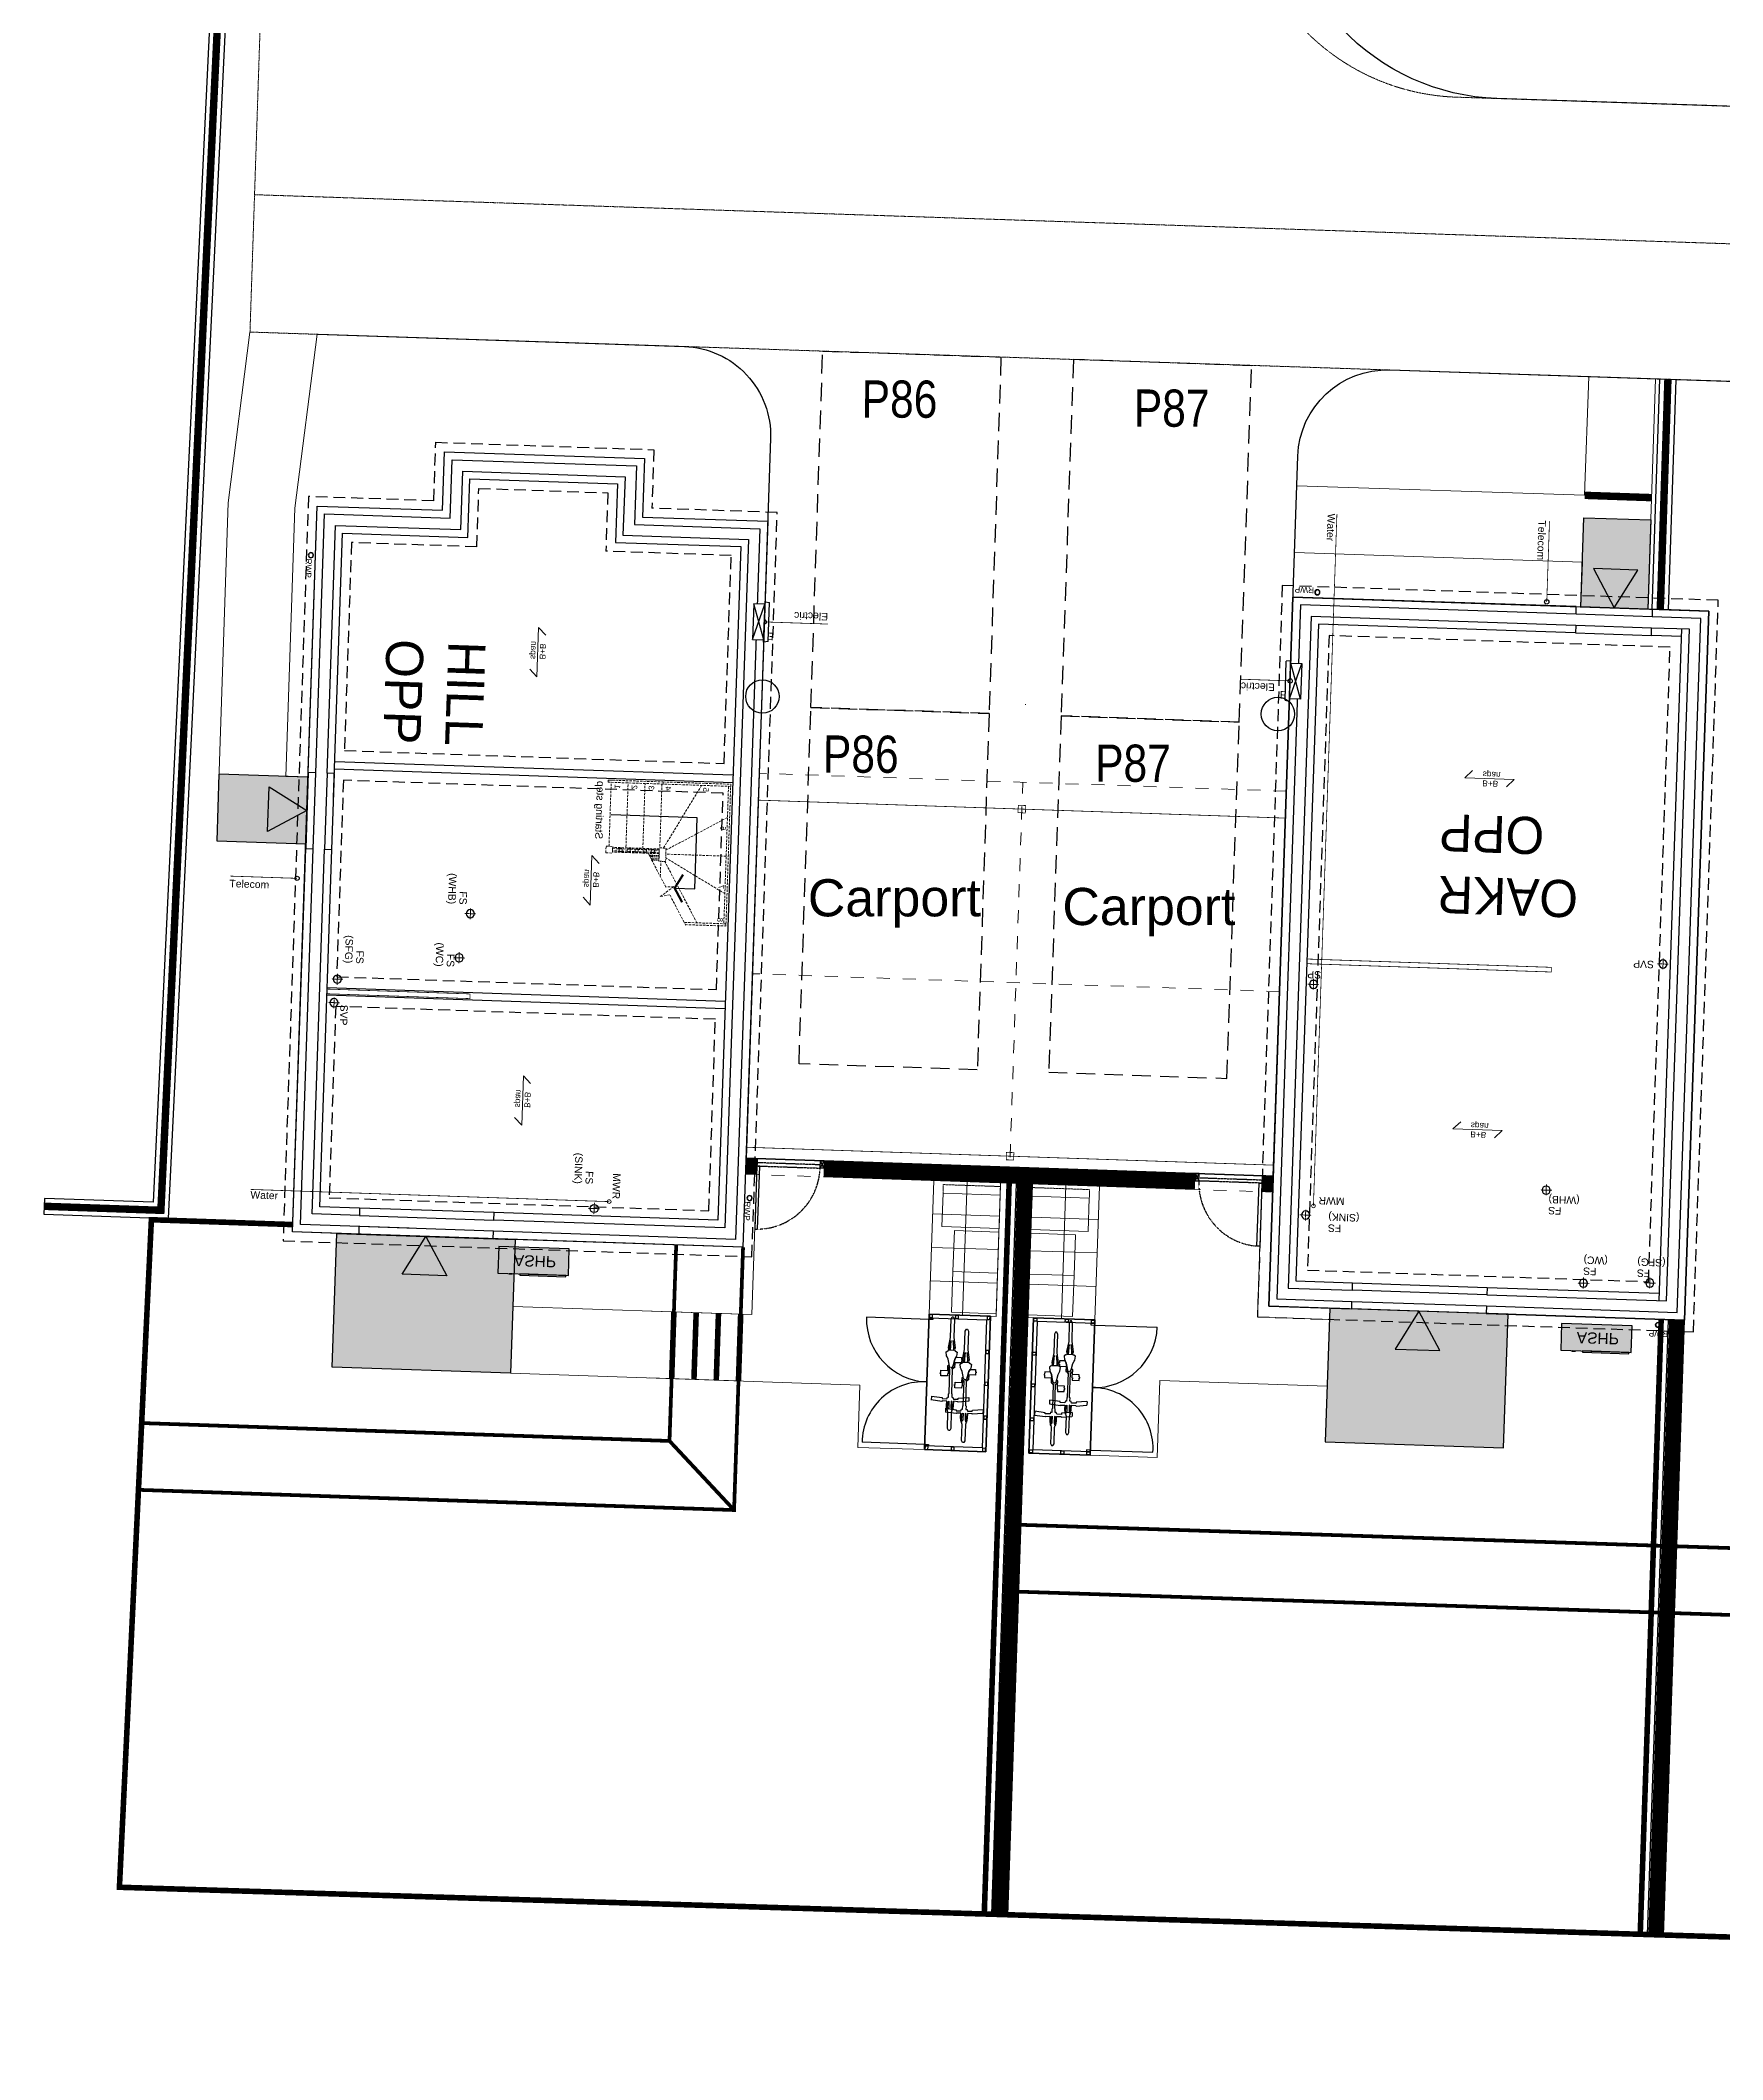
# Model space of a CAD drawing. Extents: x 287880777 to 288144713, y 62793326 to 63089570.
# Drawn here: x 288022114 to 288044754, y 62807859 to 62835042 of the extents above; entities that cross this region are included whole.
import ezdxf
from ezdxf.enums import TextEntityAlignment as Align

# ---------------------------------------------------------------- set-up
doc = ezdxf.new("R2010")
doc.units = 0
doc.set_wipeout_variables(frame=1)
for name, pattern in [('CENTER', [2, 1.25, -0.25, 0.25, -0.25]), ('CENTER2', [28.575, 19.05, -3.175, 3.175, -3.175]), ('Dash', [6.35, 3.175, -3.175]), ('DASHED', [1.4, 0.7, -0.7]), ('DASHED2', [0.375, 0.25, -0.125]), ('HIDDEN', [9.525, 6.35, -3.175])]:
    doc.linetypes.add(name, pattern=pattern)
doc.layers.get('0').update_dxf_attribs({"color": 252})
for name, color, linetype, lineweight in [('EXP - HIGHWAY CENTRELINE', 3, 'CENTER2', 18), ('EXP - PRIVATE CHANNEL', 3, 'DASHED2', 9), ('EXP - STEPS', 240, 'Continuous', 18), ('NAR BIN STORAGE', 2, 'Continuous', 0), ('NAR CARPORT ROOF', 10, 'Continuous', 0), ('NAR CARPORT TEXT', 10, 'Continuous', 0), ('NAR CBF', 34, 'FENCELINE2', 0), ('NAR M4(2)', 94, 'Continuous', 30), ('NAR PATHS', 3, 'Continuous', 0), ('Wain-Text', 2, 'Continuous', 25)]:
    doc.layers.add(name, color=color, linetype=linetype, lineweight=lineweight)
for name, color, linetype in [('NAR DETAIL', 2, 'Continuous'), ('NAR EXTERNAL WALLS', 2, 'Continuous'), ('NAR PARKING', 7, 'DASHED2'), ('NAR PATIO', 3, 'Continuous'), ('NAR PRIVATE DRIVE', 6, 'Continuous'), ('NAR PRIVATE PATH HATCH', 8, 'Continuous'), ('NAR ROLLOVERS', 76, 'DASHED'), ('Wain-Drainage Foul', 6, 'Continuous'), ('Wain-Drainage Foul Text', 2, 'Continuous'), ('Wain-Electrics', 3, 'Continuous'), ('Wain-Foundation acessories', 9, 'Continuous'), ('Wain-Foundation Line', 9, 'Continuous'), ('Wain-Meter box', 9, 'Continuous'), ('Wain-RWP', 9, 'Continuous'), ('Wain-Services Run (Electric)', 10, 'Continuous'), ('Wain-Services Run (Telecom)', 190, 'Continuous'), ('Wain-Stair 1', 2, 'Continuous'), ('Wain-Stair numbers', 9, 'Continuous'), ('Wain-Wall (Cavity Wall - External Leaf)', 4, 'Continuous'), ('Wain-Wall (External)', 4, 'Continuous')]:
    doc.layers.add(name, color=color, linetype=linetype)
for name, color, linetype, true_color in [('NAR DOOR OPENINGS', 140, 'Continuous', 0x00bfff), ('NAR EV CHARGING POINT', 3, 'Continuous', 0x00ff00), ('NAR HOUSE TYPE NAMES', 1, 'Continuous', 0xff0000), ('RL-Fittings', 252, 'Continuous', 0x8f8f8e), ('Wain-Services Run (Water', 145, 'Continuous', 0x3481b8)]:
    doc.layers.add(name, color=color, linetype=linetype, true_color=true_color)
for name, color, linetype, lineweight, true_color in [('NAR Retaining Wall', 222, 'Continuous', 13, 0xcc0099), ('Wain-Mains Water Riser', 152, 'Continuous', 25, 0x2776bb), ('Wain-Mains Water Riser Text', 152, 'Continuous', 25, 0x2776bb)]:
    doc.layers.add(name, color=color, linetype=linetype, lineweight=lineweight, true_color=true_color)
doc.styles.add('DD Arial Narrow', font='ARIALN.TTF', dxfattribs={"height": 100})
doc.styles.get("Standard").update_dxf_attribs({"font": 'arial.ttf'})
doc.styles.add('XREF - ARCHITECT LAYOUT$0$DD Arial Narrow', font='ARIALN.TTF', dxfattribs={"height": 100})
doc.linetypes.add('FENCELINE2', pattern='A,0.25,-0.1,[132,ltypeshp.shx,S=0.1,R=0,X=-0.1,Y=0],-0.1,1', length=1.45)

# ---------------------------------------------------------------- blocks, each defined once
blk = doc.blocks.new('A$C324e72f9')
at = {"layer": 'NAR DOOR OPENINGS', "transparency": 33554610}
h = blk.add_hatch(color=256, dxfattribs=at)
h.dxf.hatch_style = 1
h.paths.add_polyline_path([(1200, 0), (900, 520), (1500, 520)])
at = {"layer": 'NAR PRIVATE PATH HATCH', "transparency": 33554597}
h = blk.add_hatch(color=256, dxfattribs=at)
h.dxf.hatch_style = 1
h.paths.add_polyline_path([(2400, 0), (0, 0), (0, 1800), (2400, 1800)])
at = {"layer": 'NAR DOOR OPENINGS'}
blk.add_lwpolyline([(1200, 0), (900, 520), (1500, 520)], close=True, dxfattribs=at)
at = {"layer": 'NAR PATIO'}
blk.add_lwpolyline([(2400, 0), (0, 0), (0, 1800), (2400, 1800)], close=True, dxfattribs=at)
blk = doc.blocks.new('Span symbol - Beam & block')
at = {"linetype": 'Continuous', "lineweight": 13}
for p, q in [((-5342, 71790), (-6007, 71790)), ((-6007, 71790), (-5906, 71689)), ((-5442, 71890), (-5342, 71790))]:
    blk.add_line(p, q, dxfattribs=at)
at = {"insert": (-5770, 71896), "char_height": 80, "attachment_point": 1, "line_spacing_factor": 0.9}
blk.add_mtext('B+B\\Pspan', dxfattribs=at)
blk = doc.blocks.new('Drainage Pipe')
at = {"linetype": 'CENTER', "lineweight": 13, "ltscale": 20}
for p, q in [((-41681, 78687), (-41831, 78687)), ((-41756, 78762), (-41756, 78612))]:
    blk.add_line(p, q, dxfattribs=at)
blk.add_circle((-41756, 78687), 55)
blk = doc.blocks.new('RWP')
for radius in [35, 31.5]:
    blk.add_circle((35, 35), radius)
blk = doc.blocks.new('Wall mounted meter - Electric (Plan)')
blk.add_wipeout([(-7157, 85115), (-7157, 84635), (-7007, 84635), (-7007, 85115)])
for p, q in [((-7217, 85137), (-7157, 85147)), ((-7217, 85137), (-7217, 84613)), ((-7157, 85147), (-7157, 84603)), ((-7007, 85115), (-7157, 85115)), ((-7007, 84635), (-7007, 85115)), ((-7157, 84603), (-7217, 84613)), ((-7157, 84635), (-7007, 84635))]:
    blk.add_line(p, q)
at = {"color": 9}
for p, q in [((-7157, 85115), (-7007, 84635)), ((-7007, 85115), (-7157, 84635))]:
    blk.add_line(p, q, dxfattribs=at)
at = {"lineweight": 0, "insert": (-7368, 85117), "char_height": 100, "width": 133.81, "attachment_point": 1, "line_spacing_factor": 0.9}
blk.add_mtext('\\A1;\\pi78.42052,t378.42052;{\\fCalibri|b0|i0|c0|p34;E}', dxfattribs=at)
blk = doc.blocks.new('Stairs Subs (Hillgrove)')
at = {"layer": 'Wain-Stair 1', "color": 9, "linetype": 'HIDDEN', "lineweight": 9, "ltscale": 5}
for p, q in [((12, 1601, 0), (12, 2148, 0)), ((42, 2148, 0), (943, 2148, 0)), ((42, 2148, 0), (42, 1585, 0)), ((943, 2119, 0), (42, 2119, 0)), ((447, 2119, 0), (901, 1307, 0)), ((943, 2148, 0), (1893, 2148, 0)), ((1893, 2119, 0), (943, 2119, 0)), ((952, 2119, 0), (952, 1307, 0)), ((1473, 2119, 0), (1007, 1307, 0)), ((1893, 2148, 0), (1893, 1238, 0)), ((1922, 1238, 0), (1922, 2148, 0)), ((42, 1756, 0), (853, 1297, 0)), ((1893, 1756, 0), (1033, 1273, 0)), ((649, 1243, 0), (853, 1243, 0)), ((1033, 1307, 0), (943, 1307, 0)), ((943, 1217, 0), (1033, 1217, 0)), ((955, 1217, 0), (955, 589, 0)), ((958, 1217, 0), (958, 589, 0)), ((966, 1110, 0), (966, 1151, 0)), ((1007, 1110, 0), (966, 1110, 0)), ((966, 1151, 0), (1007, 1151, 0)), ((972, 1217, 0), (972, 589, 0)), ((1002, 1217, 0), (972, 1217, 0)), ((1002, 589, 0), (1002, 1217, 0)), ((1007, 1151, 0), (1007, 1110, 0)), ((1016, 1217, 0), (1016, 589, 0)), ((1019, 1217, 0), (1019, 589, 0)), ((1033, 1217, 0), (1033, 1307, 0)), ((1893, 1223, 0), (1033, 1223, 0)), ((966, 1002, 0), (966, 1043, 0)), ((1007, 1002, 0), (966, 1002, 0)), ((966, 894, 0), (966, 935, 0)), ((1007, 894, 0), (966, 894, 0)), ((966, 786, 0), (966, 827, 0)), ((966, 1043, 0), (1007, 1043, 0)), ((966, 935, 0), (1007, 935, 0)), ((966, 827, 0), (1007, 827, 0)), ((1007, 1043, 0), (1007, 1002, 0)), ((1007, 935, 0), (1007, 894, 0)), ((1007, 827, 0), (1007, 786, 0)), ((1019, 995, 0), (1893, 995, 0)), ((1032, 589, 0), (942, 589, 0)), ((942, 499, 0), (942, 589, 0)), ((1007, 786, 0), (966, 786, 0)), ((966, 678, 0), (966, 719, 0)), ((1007, 678, 0), (966, 678, 0)), ((966, 719, 0), (1007, 719, 0)), ((972, 589, 0), (1002, 589, 0)), ((1007, 719, 0), (1007, 678, 0)), ((1032, 767, 0), (1893, 767, 0)), ((1032, 499, 0), (1032, 589, 0)), ((942, 499, 0), (1032, 499, 0)), ((1032, 539, 0), (1893, 539, 0)), ((1922, 499, 0), (1922, 535, 0))]:
    blk.add_line(p, q, dxfattribs=at)
at = {"layer": 'Wain-Stair 1', "color": 9, "linetype": 'HIDDEN', "lineweight": 9, "ltscale": 3}
for p, q in [((853, 1307, 0), (853, 1217, 0)), ((943, 1307, 0), (853, 1307, 0)), ((853, 1217, 0), (943, 1217, 0)), ((866, 1120, 0), (866, 1217, 0)), ((868, 1119, 0), (868, 1217, 0)), ((878, 1114, 0), (878, 1125, 0)), ((878, 1125, 0), (918, 1125, 0)), ((884, 1110, 0), (884, 1217, 0)), ((884, 1217, 0), (912, 1217, 0)), ((912, 1217, 0), (912, 1094, 0)), ((918, 1125, 0), (918, 1090, 0)), ((928, 1085, 0), (928, 1217, 0)), ((930, 1084, 0), (930, 1217, 0)), ((1922, 499, 0), (1922, 589, 0))]:
    blk.add_line(p, q, dxfattribs=at)
at = {"layer": 'Wain-Stair 1', "color": 9, "linetype": 'HIDDEN', "lineweight": 9, "ltscale": 3, "elevation": 0}
blk.add_lwpolyline([(12, 2148), (42, 2148)], dxfattribs=at)
at = {"layer": 'Wain-Stair 1', "color": 9, "linetype": 'HIDDEN', "lineweight": 9, "ltscale": 5, "elevation": 0}
for points in [[(1893, 2148), (1922, 2148)], [(0, 1608), (407, 1379), (378, 1252), (519, 1428), (509, 1322), (955, 1070)]]:
    blk.add_lwpolyline(points, dxfattribs=at)
blk.add_lwpolyline([(1893, 499), (1922, 499), (1922, 1238), (1893, 1238)], close=True, dxfattribs=at)
at = {"layer": 'Wain-Stair numbers', "elevation": 0}
blk.add_lwpolyline([(498, 1441), (498, 1713), (1456, 1713), (1456, 554)], dxfattribs=at)
at = {"layer": 'Wain-Stair numbers', "color": 9, "const_width": 30, "elevation": 0}
blk.add_lwpolyline([(312, 1548), (312, 1548), (498, 1441), (684, 1548), (684, 1548)], dxfattribs=at)
at = {"layer": 'Wain-Stair 1', "color": 9, "linetype": 'HIDDEN', "lineweight": 9, "ltscale": 5}
for s, p in [('8', (93, 2029, 0)), ('7', (536, 2029, 0)), ('6', (1325, 2029, 0)), ('5', (1838, 1777, 0)), ('4', (1838, 1273, 0)), ('3', (1838, 1045, 0)), ('2', (1838, 817, 0)), ('1', (1838, 589, 0))]:
    blk.add_text(s, height=75, dxfattribs=at).set_placement(p, align=Align.CENTER)
at = {"layer": 'Wain-Stair numbers', "color": 9, "insert": (1514, 449, 0), "char_height": 100, "width": 1584.27, "attachment_point": 2, "line_spacing_factor": 0.9}
blk.add_mtext('Starting step ', dxfattribs=at)
blk = doc.blocks.new('A$Cee92f38c')
at = {"layer": 'NAR M4(2)', "ltscale": 10, "transparency": 33554585}
h = blk.add_hatch(color=256, dxfattribs=at)
h.dxf.hatch_style = 1
h.paths.add_polyline_path([(0, 1.2), (0.9, 1.2), (0.9, 0), (0, 0)])
at = {"layer": 'NAR M4(2)', "ltscale": 0.25}
blk.add_lwpolyline([(0, 1.2), (0, 0), (0.9, 0), (0.9, 1.2)], close=True, dxfattribs=at)
blk = doc.blocks.new('A$C3d9247a0')
at = {"layer": 'NAR DOOR OPENINGS', "transparency": 33554610}
h = blk.add_hatch(color=256, dxfattribs=at)
h.dxf.hatch_style = 1
h.paths.add_polyline_path([(450, 1200), (150, 680), (750, 680)])
at = {"layer": 'NAR DOOR OPENINGS'}
blk.add_lwpolyline([(450, 1200), (150, 680), (750, 680)], close=True, dxfattribs=at)
at = {"layer": 'NAR M4(2)', "ltscale": 10, "transparency": 33554585, "xscale": -1000, "yscale": 1000, "zscale": 1000}
blk.add_blockref('A$Cee92f38c', (900, 0), dxfattribs=at)
blk = doc.blocks.new('ASHP')
at = {"transparency": 33554457}
h = blk.add_hatch(color=256, dxfattribs=at)
h.dxf.hatch_style = 1
h.paths.add_polyline_path([(548853, -2506), (548853, -2866), (547903, -2866), (547903, -2506)])
at = {"flags": 128}
blk.add_lwpolyline([(548853, -2506), (548853, -2866), (547903, -2866), (547903, -2506)], close=True, dxfattribs=at)
for points in [[(548098, -2496), (548058, -2496), (548058, -2506), (548098, -2506)], [(548199, -2488), (548821, -2488), (548821, -2506), (548199, -2506)]]:
    blk.add_lwpolyline(points, close=True)
at = {"layer": 'Wain-Electrics', "lineweight": 0, "insert": (548112, -2609), "char_height": 150, "width": 2397.38, "attachment_point": 1, "line_spacing_factor": 0.9}
blk.add_mtext('\\A1;ASHP ', dxfattribs=at)
at = {"layer": 'Wain-Text', "lineweight": 0, "insert": (548112, -2609), "char_height": 150, "width": 2397.38, "attachment_point": 1, "line_spacing_factor": 0.9}
blk.add_mtext('\\A1;ASHP ', dxfattribs=at)
blk = doc.blocks.new('A$Cfbc31330')
at = {"layer": 'RL-Fittings', "ltscale": 0.859024}
for p, q in [((0, 0.288), (0.033, 0.305)), ((0.033, 0.305), (0.301, 0.305)), ((0.301, 0.305), (0.309, 0.305)), ((0.309, 0.305), (0.459, 0.331)), ((0.467, 0.314), (0.351, 0.297)), ((0.351, 0.297), (0.501, 0.306)), ((0.459, 0.331), (0.484, 0.322)), ((0.501, 0.306), (0.467, 0.314)), ((0.484, 0.322), (0.509, 0.331)), ((0.501, 0.322), (0.501, 0.239)), ((0.509, 0.339), (0.526, 0.364)), ((0.509, 0.331), (0.509, 0.339)), ((0.526, 0.364), (0.584, 0.356)), ((0.584, 0.356), (0.601, 0.347)), ((0.601, 0.431), (0.634, 0.431)), ((0.601, 0.347), (0.601, 0.431)), ((0.601, 0.347), (0.634, 0.331)), ((0.634, 0.331), (0.601, 0.347)), ((0.634, 0.439), (0.651, 0.439)), ((0.634, 0.431), (0.634, 0.439)), ((0.634, 0.331), (0.71, 0.314)), ((0.71, 0.314), (0.634, 0.331)), ((0.651, 0.439), (0.651, 0.431)), ((0.651, 0.431), (0.684, 0.431)), ((0.684, 0.431), (0.685, 0.331)), ((0.685, 0.331), (0.76, 0.331)), ((0.71, 0.314), (0.743, 0.306)), ((0.743, 0.306), (0.71, 0.314)), ((0.743, 0.306), (0.76, 0.289)), ((0.76, 0.289), (0.743, 0.306)), ((0.76, 0.331), (0.76, 0.314)), ((0.76, 0.314), (0.776, 0.314)), ((0.776, 0.314), (0.776, 0.297)), ((1.144, 0.298), (1.152, 0.306)), ((1.152, 0.306), (1.202, 0.306)), ((1.194, 0.561), (1.252, 0.561)), ((1.211, 0.402), (1.194, 0.561)), ((1.202, 0.323), (1.227, 0.331)), ((1.202, 0.306), (1.202, 0.323)), ((1.227, 0.402), (1.211, 0.402)), ((1.227, 0.331), (1.227, 0.402)), ((1.252, 0.561), (1.269, 0.402)), ((1.269, 0.402), (1.261, 0.394)), ((1.265, 0.398), (1.261, 0.331)), ((1.261, 0.331), (1.327, 0.331)), ((1.269, 0.314), (1.261, 0.298)), ((1.386, 0.315), (1.269, 0.314)), ((1.327, 0.331), (1.394, 0.323)), ((1.352, 0.298), (1.386, 0.306)), ((1.394, 0.323), (1.394, 0.315)), ((1.394, 0.315), (1.428, 0.306)), ((1.428, 0.306), (1.67, 0.306)), ((1.67, 0.306), (1.698, 0.292)), ((0, 0.272), (0, 0.288)), ((0.033, 0.255), (0, 0.272)), ((0.301, 0.255), (0.033, 0.255)), ((0.309, 0.255), (0.301, 0.255)), ((0.459, 0.23), (0.309, 0.255)), ((0.468, 0.247), (0.351, 0.264)), ((0.351, 0.264), (0.501, 0.255)), ((0.484, 0.239), (0.459, 0.23)), ((0.501, 0.255), (0.468, 0.247)), ((0.509, 0.23), (0.484, 0.239)), ((0.509, 0.222), (0.509, 0.23)), ((0.526, 0.197), (0.509, 0.222)), ((0.584, 0.205), (0.526, 0.197)), ((0.601, 0.214), (0.584, 0.205)), ((0.635, 0.231), (0.601, 0.214)), ((0.71, 0.247), (0.635, 0.231)), ((0.743, 0.256), (0.71, 0.247)), ((0.726, 0.247), (0.718, 0.247)), ((0.726, 0.231), (0.726, 0.247)), ((0.801, 0.231), (0.726, 0.231)), ((0.76, 0.272), (0.743, 0.256)), ((0.76, 0.289), (0.76, 0.281)), ((0.76, 0.281), (0.76, 0.289)), ((0.76, 0.247), (0.76, 0.239)), ((0.776, 0.247), (0.76, 0.247)), ((0.76, 0.239), (0.852, 0.239)), ((0.776, 0.297), (1.144, 0.298)), ((0.776, 0.264), (0.776, 0.247)), ((1.144, 0.264), (0.776, 0.264)), ((0.802, 0.13), (0.801, 0.231)), ((0.835, 0.13), (0.802, 0.13)), ((0.835, 0.122), (0.835, 0.13)), ((0.852, 0.122), (0.835, 0.122)), ((0.852, 0.239), (0.852, 0.231)), ((0.852, 0.231), (0.885, 0.231)), ((0.885, 0.131), (0.852, 0.13)), ((0.852, 0.13), (0.852, 0.122)), ((0.885, 0.231), (0.885, 0.131)), ((1.152, 0.256), (1.144, 0.264)), ((1.202, 0.256), (1.152, 0.256)), ((1.194, 0.001), (1.211, 0.16)), ((1.194, 0), (1.253, 0)), ((1.202, 0.239), (1.202, 0.256)), ((1.227, 0.231), (1.202, 0.239)), ((1.211, 0.16), (1.227, 0.16)), ((1.227, 0.16), (1.227, 0.231)), ((1.269, 0.16), (1.252, 0.001)), ((1.261, 0.298), (1.352, 0.298)), ((1.261, 0.264), (1.352, 0.264)), ((1.269, 0.248), (1.261, 0.264)), ((1.261, 0.231), (1.261, 0.168)), ((1.327, 0.231), (1.261, 0.231)), ((1.261, 0.168), (1.269, 0.16)), ((1.386, 0.248), (1.269, 0.248)), ((1.394, 0.239), (1.327, 0.231)), ((1.352, 0.264), (1.386, 0.256)), ((1.428, 0.256), (1.394, 0.248)), ((1.394, 0.248), (1.394, 0.239)), ((1.67, 0.256), (1.428, 0.256)), ((1.698, 0.271), (1.67, 0.256)), ((1.698, 0.292), (1.698, 0.271))]:
    blk.add_line(p, q, dxfattribs=at)

msp = doc.modelspace()

# ---------------------------------------------------------------- linework, layer by layer
at = {"layer": 'EXP - HIGHWAY CENTRELINE', "ltscale": 0.15, "flags": 128}
msp.add_lwpolyline([(288068721, 62831436, 0.010665), (288065313, 62831622), (288024996, 62832964)], format="xyb", dxfattribs=at)
at = {"layer": 'EXP - PRIVATE CHANNEL', "ltscale": 2.5, "flags": 128}
msp.add_lwpolyline([(288025134, 62837112), (288024935, 62831115)], dxfattribs=at)
for points in [[(288068885, 62833279, 0.01074), (288065375, 62833471), (288041175, 62834277, -0.346802), (288038336, 62836672), (288025134, 62837112)], [(288068556, 62829593, 0.010587), (288065252, 62829773), (288024935, 62831115)]]:
    msp.add_lwpolyline(points, format="xyb", dxfattribs=at)
at = {"layer": 'EXP - STEPS'}
for p, q in [((288031539, 62817894), (288030340, 62817934)), ((288031509, 62816995), (288030310, 62817035))]:
    msp.add_line(p, q, dxfattribs=at)
for points, const_width in [([(288042897, 62828917), (288043797, 62828886)], 100), ([(288030610, 62817025), (288030640, 62817924)], 75), ([(288030910, 62817015), (288030940, 62817914)], 75), ([(288031210, 62817005), (288031240, 62817904)], 75), ([(288031509, 62816995), (288031539, 62817894)], 75)]:
    msp.add_lwpolyline(points, dxfattribs=dict(at, const_width=const_width))
at = {"layer": 'NAR BIN STORAGE'}
for points in [[(288035031, 62819497), (288034262, 62819523), (288034246, 62819074), (288035016, 62819048)], [(288035461, 62819483), (288036231, 62819457), (288036215, 62819007), (288035446, 62819033)], [(288035014, 62818998), (288034415, 62819018), (288034396, 62818468), (288034996, 62818448)], [(288035444, 62818983), (288036044, 62818963), (288036025, 62818413), (288035425, 62818433)], [(288034996, 62818448), (288034396, 62818468), (288034377, 62817919), (288034977, 62817898)], [(288035425, 62818433), (288036025, 62818413), (288036006, 62817863), (288035407, 62817884)]]:
    msp.add_lwpolyline(points, close=True, dxfattribs=at)
at = {"layer": 'NAR BIN STORAGE', "linetype": 'Dash', "ltscale": 0.025}
for points in [[(288034262, 62819523), (288034266, 62819638), (288035035, 62819612), (288035031, 62819497)], [(288036231, 62819457), (288036235, 62819571), (288035465, 62819598), (288035461, 62819483)]]:
    msp.add_lwpolyline(points, dxfattribs=at)
at = {"layer": 'NAR CARPORT ROOF', "linetype": 'DASHED', "ltscale": 250}
for points in [[(288035371, 62826098), (288035371, 62826105)], [(288038883, 62824934), (288031788, 62825176)], [(288035152, 62819658), (288035335, 62825055)], [(288038792, 62822236), (288031696, 62822477)], [(288031604, 62819779), (288038700, 62819538)]]:
    msp.add_lwpolyline(points, dxfattribs=at)
at = {"layer": 'NAR CARPORT ROOF', "linetype": 'CENTER', "ltscale": 250, "transparency": 33554559, "const_width": 10}
for points in [[(288031775, 62824814), (288038871, 62824572)], [(288031616, 62820141), (288038712, 62819900)]]:
    msp.add_lwpolyline(points, dxfattribs=at)
for points in [[(288035375, 62824741), (288035371, 62824641), (288035271, 62824645), (288035275, 62824745)], [(288035212, 62819969), (288035216, 62820069), (288035116, 62820072), (288035113, 62819972)]]:
    msp.add_lwpolyline(points, close=True, dxfattribs=at)
at = {"layer": 'NAR CBF', "ltscale": 1200, "transparency": 33554687, "const_width": 75}
for points in [[(288034817, 62809819), (288035152, 62819658)], [(288096803, 62807896), (288076095, 62808540), (288054640, 62809205), (288045485, 62809489), (288023178, 62810179), (288023608, 62819165), (288025512, 62819100)], [(288043645, 62809546), (288043927, 62817822)]]:
    msp.add_lwpolyline(points, dxfattribs=at)
at = {"layer": 'NAR DETAIL', "flags": 128}
for points in [[(288031761, 62819989), (288031758, 62819889), (288031708, 62819891), (288031711, 62819990)], [(288031758, 62819889), (288031729, 62819039), (288031767, 62819038), (288031796, 62819888)], [(288032661, 62819958), (288032657, 62819858), (288032607, 62819860), (288032611, 62819960)], [(288037658, 62819788), (288037654, 62819688), (288037704, 62819687), (288037708, 62819786)], [(288038557, 62819758), (288038554, 62819658), (288038604, 62819656), (288038607, 62819756)], [(288038554, 62819658), (288038525, 62818808), (288038487, 62818809), (288038516, 62819659)]]:
    msp.add_lwpolyline(points, close=True, dxfattribs=at)
for points in [[(288031708, 62819891), (288031761, 62819989)], [(288031758, 62819889), (288031711, 62819990)], [(288032607, 62819860), (288032661, 62819958)], [(288032657, 62819858), (288032611, 62819960)], [(288037654, 62819688), (288037708, 62819786)], [(288037704, 62819687), (288037658, 62819788)], [(288038554, 62819658), (288038607, 62819756)], [(288038604, 62819656), (288038557, 62819758)]]:
    msp.add_lwpolyline(points, dxfattribs=at)
at = {"layer": 'NAR DETAIL', "linetype": 'DASHED', "ltscale": 0.005, "flags": 128}
for points in [[(288031758, 62819889), (288032607, 62819860), (288032609, 62819904), (288031759, 62819933)], [(288038554, 62819658), (288037704, 62819687), (288037706, 62819731), (288038555, 62819702)]]:
    msp.add_lwpolyline(points, close=True, dxfattribs=at)
at = {"layer": 'NAR DETAIL', "ltscale": 0.5}
for points in [[(288034901, 62817866), (288034076, 62817894), (288034014, 62816070), (288034839, 62816042), (288034901, 62817866)], [(288035480, 62817846), (288036305, 62817818), (288036243, 62815994), (288035418, 62816022), (288035480, 62817846)]]:
    msp.add_lwpolyline(points, dxfattribs=at)
for points in [[(288034076, 62817894), (288034901, 62817866), (288034839, 62816042), (288034014, 62816070)], [(288036305, 62817818), (288035480, 62817846), (288035418, 62816022), (288036243, 62815994)]]:
    msp.add_lwpolyline(points, close=True, dxfattribs=at)
at = {"layer": 'NAR DETAIL', "linetype": 'DASHED', "ltscale": 0.2}
for centre, start, end in [((288031758, 62819889), 270.4714, 358.0516), ((288038554, 62819658), 178.0516, 265.6317)]:
    msp.add_arc(centre, 850, start, end, dxfattribs=at)
at = {"layer": 'NAR EV CHARGING POINT'}
msp.add_circle((288031831, 62826209), 225, dxfattribs=at)
at = {"layer": 'NAR EXTERNAL WALLS'}
msp.add_lwpolyline([(288023838, 62819181), (288025662, 62857338), (288025961, 62863970), (288025746, 62863980), (288025447, 62857348), (288023634, 62819403), (288022170, 62819453), (288022159, 62819238)], close=True, dxfattribs=at)
for points in [[(288043808, 62827384), (288043911, 62830484)], [(288044126, 62830476), (288044022, 62827377)], [(288031754, 62819774), (288031604, 62819779)], [(288038707, 62819752), (288031611, 62819994)], [(288037650, 62819573), (288032653, 62819743)], [(288034917, 62809815), (288035252, 62819655)], [(288035132, 62809808), (288035467, 62819648)], [(288038700, 62819538), (288038550, 62819543)], [(288043745, 62809543), (288044027, 62817819)], [(288043960, 62809536), (288044242, 62817812)]]:
    msp.add_lwpolyline(points, dxfattribs=at)
at = {"layer": 'NAR PARKING', "ltscale": 1000}
for points in [[(288035042, 62830779), (288034882, 62825981), (288032484, 62826061), (288032643, 62830859)], [(288036017, 62830746), (288035851, 62825948), (288038249, 62825865), (288038416, 62830662)], [(288034882, 62825981), (288034723, 62821184), (288032324, 62821264), (288032484, 62826061)], [(288035851, 62825948), (288035684, 62821151), (288038082, 62821068), (288038249, 62825865)]]:
    msp.add_lwpolyline(points, close=True, dxfattribs=at)
at = {"layer": 'NAR PATHS'}
for points in [[(288024935, 62831115), (288024642, 62828814), (288024487, 62824265), (288025687, 62824225), (288025717, 62825124), (288025417, 62825134), (288025540, 62828742), (288025838, 62831085)], [(288038993, 62828148), (288042867, 62828017), (288042846, 62827417), (288043746, 62827386), (288043851, 62830486)], [(288042952, 62830515), (288042897, 62828917), (288039023, 62829047)], [(288028472, 62817999), (288031690, 62817890), (288031761, 62819989)], [(288039462, 62817824), (288038493, 62817857), (288038557, 62819758)], [(288034587, 62819678), (288034526, 62817879)], [(288035916, 62819632), (288035855, 62817833)], [(288034122, 62819243), (288035022, 62819212)], [(288036351, 62819167), (288035451, 62819198)], [(288034107, 62818793), (288035006, 62818763)], [(288036336, 62818718), (288035436, 62818748)], [(288034092, 62818344), (288034991, 62818313)], [(288036320, 62818268), (288035421, 62818298)], [(288034014, 62816070), (288033115, 62816101), (288033143, 62816940), (288028441, 62817100)], [(288036243, 62815994), (288037142, 62815963), (288037178, 62817001), (288039431, 62816925)]]:
    msp.add_lwpolyline(points, dxfattribs=at)
for points in [[(288035037, 62819662), (288034137, 62819693), (288034076, 62817894), (288034976, 62817863)], [(288035467, 62819648), (288036366, 62819617), (288036305, 62817818), (288035405, 62817849)]]:
    msp.add_lwpolyline(points, close=True, dxfattribs=at)
at = {"layer": 'NAR PRIVATE DRIVE'}
msp.add_lwpolyline([(288062782, 62833558), (288060669, 62833628, -0.414214), (288057771, 62836726), (288058141, 62847859), (288052444, 62848048), (288052074, 62836916, -0.414213), (288048976, 62834017), (288041715, 62834259, -0.414214), (288038816, 62837357), (288039187, 62848489), (288033490, 62848679)], format="xyb", dxfattribs=at)
at = {"layer": 'NAR Retaining Wall', "linetype": 'DASHED', "ltscale": 250}
for points, const_width in [([(288024792, 62841432), (288023736, 62819292), (288022164, 62819346)], 100), ([(288044018, 62830480), (288043915, 62827380)], 100), ([(288035025, 62809812), (288035359, 62819651)], 200), ([(288043853, 62809539), (288044134, 62817815)], 200)]:
    msp.add_lwpolyline(points, dxfattribs=dict(at, const_width=const_width))
at = {"layer": 'NAR Retaining Wall', "linetype": 'Continuous', "ltscale": 250, "const_width": 200}
for points in [[(288031757, 62819881), (288031608, 62819886)], [(288037654, 62819681), (288032657, 62819851)], [(288038703, 62819645), (288038554, 62819650)]]:
    msp.add_lwpolyline(points, dxfattribs=at)
at = {"layer": 'NAR ROLLOVERS', "ltscale": 500, "const_width": 50}
for points in [[(288031571, 62818795), (288031450, 62815257), (288023434, 62815529)], [(288030671, 62818825), (288030581, 62816187), (288023477, 62816428)], [(288050171, 62816274), (288050116, 62814573), (288035311, 62815058)], [(288030581, 62816187), (288031450, 62815257)], [(288051056, 62815779), (288050986, 62813644), (288035280, 62814158)]]:
    msp.add_lwpolyline(points, dxfattribs=at)
at = {"layer": 'RL-Fittings', "ltscale": 0.859024}
for p, q in [((288034074, 62817824), (288033232, 62817853)), ((288036303, 62817748), (288037145, 62817719)), ((288034017, 62816140), (288033175, 62816169)), ((288036245, 62816064), (288037087, 62816035))]:
    msp.add_line(p, q, dxfattribs=at)
at = {"layer": 'RL-Fittings', "ltscale": 0.859024, "flags": 128}
for points in [[(288034074, 62817824), (288034076, 62817894), (288034901, 62817866), (288034839, 62816042), (288034014, 62816070), (288034016, 62816120)], [(288036303, 62817748), (288036305, 62817818), (288035480, 62817846), (288035418, 62816022), (288036243, 62815994), (288036245, 62816044)], [(288034075, 62817844), (288034849, 62817818), (288034790, 62816094), (288034016, 62816120)], [(288036303, 62817768), (288035529, 62817794), (288035470, 62816070), (288036245, 62816044)]]:
    msp.add_lwpolyline(points, dxfattribs=at)
for points in [[(288034121, 62817887), (288034081, 62817889), (288034080, 62817849), (288034120, 62817847), (288034121, 62817887)], [(288034472, 62817875), (288034432, 62817877), (288034430, 62817837), (288034470, 62817835), (288034472, 62817875)], [(288034896, 62817861), (288034856, 62817862), (288034854, 62817822), (288034894, 62817821), (288034896, 62817861)], [(288034125, 62817842), (288034124, 62817822), (288034074, 62817824), (288034075, 62817844), (288034125, 62817842)], [(288035485, 62817841), (288035525, 62817840), (288035524, 62817800), (288035484, 62817801), (288035485, 62817841)], [(288035909, 62817826), (288035949, 62817825), (288035948, 62817785), (288035908, 62817787), (288035909, 62817826)], [(288036253, 62817770), (288036253, 62817750), (288036303, 62817748), (288036303, 62817768), (288036253, 62817770)], [(288036260, 62817815), (288036300, 62817813), (288036298, 62817773), (288036258, 62817775), (288036260, 62817815)], [(288034880, 62817403), (288034840, 62817404), (288034839, 62817364), (288034879, 62817363), (288034880, 62817403)], [(288035470, 62817383), (288035510, 62817382), (288035508, 62817342), (288035468, 62817343), (288035470, 62817383)], [(288034865, 62816975), (288034826, 62816977), (288034824, 62816937), (288034864, 62816935), (288034865, 62816975)], [(288035455, 62816955), (288035495, 62816954), (288035494, 62816914), (288035454, 62816915), (288035455, 62816955)], [(288034850, 62816520), (288034810, 62816521), (288034809, 62816481), (288034849, 62816480), (288034850, 62816520)], [(288035440, 62816500), (288035480, 62816498), (288035478, 62816458), (288035438, 62816460), (288035440, 62816500)], [(288034067, 62816138), (288034066, 62816118), (288034016, 62816120), (288034017, 62816140), (288034067, 62816138)], [(288034061, 62816113), (288034021, 62816115), (288034019, 62816075), (288034059, 62816073), (288034061, 62816113)], [(288034411, 62816101), (288034371, 62816103), (288034370, 62816063), (288034410, 62816061), (288034411, 62816101)], [(288034835, 62816087), (288034795, 62816088), (288034794, 62816048), (288034834, 62816047), (288034835, 62816087)], [(288035425, 62816067), (288035465, 62816066), (288035464, 62816026), (288035424, 62816027), (288035425, 62816067)], [(288035849, 62816053), (288035889, 62816051), (288035887, 62816011), (288035847, 62816013), (288035849, 62816053)], [(288036195, 62816066), (288036195, 62816046), (288036245, 62816044), (288036245, 62816064), (288036195, 62816066)], [(288036199, 62816041), (288036239, 62816039), (288036238, 62815999), (288036198, 62816001), (288036199, 62816041)]]:
    msp.add_lwpolyline(points, close=True, dxfattribs=at)
at = {"layer": 'RL-Fittings', "ltscale": 0.859024}
for centre, radius, start, end in [((288034080, 62817830), 849, 178.4552, 267.6479), ((288036297, 62817754), 849, 268.4552, 357.6479), ((288033995, 62816163), 821, 86.5101, 179.593), ((288036268, 62816085), 821, 356.5101, 89.593)]:
    msp.add_arc(centre, radius, start, end, dxfattribs=at)
at = {"layer": 'Wain-Foundation Line', "linetype": 'HIDDEN', "ltscale": 25}
for points in [[(288027408, 62828844), (288027435, 62829631), (288030371, 62829531), (288030344, 62828744)], [(288027988, 62828224), (288028014, 62829011), (288029751, 62828951), (288029724, 62828165)], [(288027408, 62828844), (288025722, 62828901), (288025381, 62818881), (288031690, 62818667), (288032031, 62828686), (288030344, 62828744)], [(288027988, 62828224), (288026301, 62828281), (288026206, 62825481), (288031315, 62825307), (288031411, 62828107), (288029724, 62828165)]]:
    msp.add_lwpolyline(points, dxfattribs=at)
for points in [[(288044695, 62827504), (288038828, 62827703), (288038493, 62817857), (288044360, 62817657)], [(288039167, 62818487), (288043757, 62818331), (288044047, 62826873), (288039457, 62827029)], [(288031212, 62822263), (288031302, 62824907), (288026192, 62825081), (288026102, 62822436)], [(288031111, 62819287), (288031198, 62821863), (288026089, 62822037), (288026001, 62819461)]]:
    msp.add_lwpolyline(points, close=True, dxfattribs=at)
at = {"layer": 'Wain-Mains Water Riser', "lineweight": 0}
for centre in [(288029770, 62819409), (288039247, 62819351)]:
    msp.add_circle(centre, 25, dxfattribs=at)
at = {"layer": 'Wain-Services Run (Electric)', "const_width": 10}
msp.add_lwpolyline([(288031857, 62827213), (288032712, 62827184)], dxfattribs=at)
at = {"layer": 'Wain-Services Run (Electric)'}
msp.add_circle((288031857, 62827213), 29, dxfattribs=at)
at = {"layer": 'Wain-Services Run (Telecom)', "const_width": 10}
for points in [[(288042387, 62827483), (288042424, 62828567)], [(288025568, 62823761), (288024672, 62823791)]]:
    msp.add_lwpolyline(points, dxfattribs=at)
at = {"layer": 'Wain-Services Run (Telecom)'}
for centre in [(288042387, 62827483), (288025568, 62823761)]:
    msp.add_circle(centre, 29, dxfattribs=at)
at = {"layer": 'Wain-Services Run (Water', "const_width": 10}
for points in [[(288039247, 62819351), (288039563, 62828664)], [(288029770, 62819409), (288024943, 62819573)]]:
    msp.add_lwpolyline(points, dxfattribs=at)
at = {"layer": 'Wain-Wall (Cavity Wall - External Leaf)'}
for points in [[(288039774, 62818316), (288041583, 62818255), (288041579, 62818155), (288039771, 62818216)], [(288039765, 62818066), (288041574, 62818005), (288041571, 62817902), (288039762, 62817964)]]:
    msp.add_lwpolyline(points, close=True, dxfattribs=at)
at = {"layer": 'Wain-Wall (External)'}
for p, q in [((288039313, 62827184), (288039012, 62818342)), ((288042773, 62827066), (288039313, 62827184)), ((288043898, 62818076), (288044206, 62827118)), ((288044202, 62827018), (288043796, 62827032)), ((288039012, 62818342), (288039774, 62818316)), ((288041583, 62818255), (288043902, 62818176))]:
    msp.add_line(p, q, dxfattribs=at)
for points in [[(288025719, 62825185), (288025841, 62828773), (288027528, 62828716), (288027555, 62829503), (288030243, 62829411), (288030216, 62828624), (288031903, 62828567), (288031570, 62818795), (288028207, 62818909)], [(288025822, 62825182), (288025940, 62828667), (288027627, 62828610), (288027654, 62829397), (288030137, 62829312), (288030110, 62828525)], [(288025972, 62825177), (288026085, 62828512), (288027772, 62828455), (288027798, 62829242), (288029982, 62829167), (288029955, 62828381), (288031642, 62828323), (288031327, 62819056), (288028216, 62819161)], [(288026061, 62824849), (288026182, 62828409), (288027868, 62828351), (288027895, 62829138), (288029879, 62829071), (288029852, 62828284)], [(288030110, 62828525), (288031797, 62828468), (288031471, 62818900), (288028211, 62819011)], [(288029852, 62828284), (288031539, 62828227), (288031230, 62819159), (288028219, 62819261)], [(288038972, 62827548), (288038648, 62818002), (288039762, 62817964)], [(288039071, 62827442), (288038754, 62818101), (288039765, 62818066)], [(288042785, 62827419), (288038972, 62827548)], [(288042782, 62827316), (288039071, 62827442)], [(288041571, 62817902), (288044242, 62817812), (288044567, 62827358), (288043808, 62827384)], [(288039216, 62827287), (288038909, 62818246), (288039771, 62818216)], [(288042777, 62827166), (288039216, 62827287)], [(288041574, 62818005), (288044143, 62817917), (288044461, 62827259), (288043804, 62827281)], [(288041579, 62818155), (288043998, 62818072), (288044306, 62827114), (288043799, 62827131)], [(288026074, 62825235), (288031431, 62825053)], [(288026077, 62825335), (288031434, 62825153)], [(288026398, 62818971), (288025509, 62819001), (288025685, 62824163)], [(288027077, 62819050), (288025615, 62819100), (288025787, 62824160)], [(288026407, 62819223), (288025770, 62819245), (288025937, 62824155)], [(288026410, 62819323), (288025873, 62819341), (288026037, 62824151)], [(288025974, 62822291), (288031330, 62822108)], [(288025970, 62822191), (288031327, 62822009)]]:
    msp.add_lwpolyline(points, dxfattribs=at)
for points in [[(288042785, 62827419), (288043807, 62827384), (288043804, 62827281), (288042782, 62827316)], [(288042773, 62827066), (288043795, 62827032), (288043798, 62827131), (288042777, 62827166)], [(288025787, 62824160), (288025822, 62825182), (288025719, 62825185), (288025685, 62824163)], [(288026037, 62824151), (288026072, 62825173), (288025972, 62825177), (288025937, 62824155)], [(288028219, 62819261), (288026410, 62819323), (288026407, 62819223), (288028216, 62819161)], [(288028211, 62819011), (288026402, 62819073), (288026398, 62818971), (288028207, 62818909)]]:
    msp.add_lwpolyline(points, close=True, dxfattribs=at)
at = {"layer": 'Wain-Wall (External)', "linetype": 'HIDDEN', "ltscale": 25, "const_width": 10}
for points in [[(288039157, 62822612), (288042448, 62822500), (288042450, 62822563), (288039159, 62822675)], [(288027895, 62822142), (288027897, 62822205), (288025973, 62822270), (288025971, 62822207)]]:
    msp.add_lwpolyline(points, close=True, dxfattribs=at)

# ---------------------------------------------------------------- block references
at = {"layer": 'Defpoints', "linetype": 'Continuous', "xscale": -1, "rotation": 178.0515640957255}
msp.add_blockref('ASHP', (287480599, 62834571), dxfattribs=at)
at = {"layer": 'NAR DETAIL', "xscale": -1, "rotation": 178.0515644615262}
msp.add_blockref('ASHP', (287494903, 62833533), dxfattribs=at)
at = {"layer": 'NAR EV CHARGING POINT', "ltscale": 0.5}
for p, xscale, yscale, zscale, rotation in [((288034142, 62817865), 899.9999999999998, 899.9999999999998, 899.9999999999998, 268.0515634676046), ((288034332, 62817702), 899.9999999999998, 899.9999999999998, 899.9999999999998, 268.0515634676046), ((288036037, 62817644), -900.0000000000001, 900.0000000000001, 900, 88.05156472384371), ((288036237, 62817794), -900.0000000000001, 900.0000000000001, 900, 88.05156472384371)]:
    msp.add_blockref('A$Cfbc31330', p, dxfattribs=dict(at, xscale=xscale, yscale=yscale, zscale=zscale, rotation=rotation))
at = {"layer": 'NAR M4(2)', "rotation": 178.0515644615262}
msp.add_blockref('A$C3d9247a0', (288043787, 62828585), dxfattribs=at)
at = {"layer": 'NAR M4(2)', "xscale": -1, "rotation": 268.0515640957255}
msp.add_blockref('A$C3d9247a0', (288024487, 62824265), dxfattribs=at)
at = {"layer": 'NAR PATIO', "rotation": 178.0515640957254}
msp.add_blockref('A$C324e72f9', (288028502, 62818899), dxfattribs=at)
at = {"layer": 'NAR PATIO', "xscale": -1, "rotation": 178.0515644615262}
msp.add_blockref('A$C324e72f9', (288039467, 62817974), dxfattribs=at)
at = {"layer": 'Wain-Drainage Foul', "lineweight": 0, "xscale": -1}
for p, rotation in [((288105123, 62778878), 88.05156409572552), ((287950528, 62867098), 268.0515640957255), ((288070518, 62899626), 178.0515640957255), ((287999545, 62745387, 0), 358.0515644615262), ((287994840, 62745111, 0), 358.0515644615262), ((288070474, 62899309), 178.0515640957255), ((287965158, 62863971), 268.0515644615262), ((288116363, 62774821), 88.05156446152617), ((287965659, 62862718), 268.0515644615262), ((287966552, 62862721), 268.0515644615262)]:
    msp.add_blockref('Drainage Pipe', p, dxfattribs=dict(at, rotation=rotation))
at = {"layer": 'Wain-Drainage Foul', "lineweight": 0, "rotation": 88.05156409572545}
msp.add_blockref('Drainage Pipe', (288109628, 62858372), dxfattribs=at)
at = {"layer": 'Wain-Foundation acessories', "xscale": -1}
for p, rotation in [((287957253, 62834919), 268.0515640957255), ((288049730, 62896658), 178.0515644615262), ((287957971, 62831846, 0), 268.0515640957255), ((287957048, 62828882), 268.0515640957255), ((288049569, 62891932), 178.0515644615262)]:
    msp.add_blockref('Span symbol - Beam & block', p, dxfattribs=dict(at, rotation=rotation))
at = {"layer": 'Wain-RWP', "xscale": -1}
for p, rotation in [((288025718, 62828077), 268.0515640957255), ((288039266, 62827648, 0), 178.0515644615262), ((288031622, 62819423), 268.0515640957255)]:
    msp.add_blockref('RWP', p, dxfattribs=dict(at, rotation=rotation))
at = {"layer": 'Wain-RWP', "rotation": 358.0515644615261}
msp.add_blockref('RWP', (288043851, 62817715), dxfattribs=at)
at = {"layer": 'Wain-Stair 1', "xscale": -1, "rotation": 268.0515640957255}
msp.add_blockref('Stairs Subs (Hillgrove)', (288029193, 62823180, 0), dxfattribs=at)

# ---------------------------------------------------------------- texts
at = {"layer": 'NAR CARPORT TEXT', "linetype": 'DASHED', "ltscale": 250, "char_height": 500, "attachment_point": 1}
for insert in [(288032443, 62823749), (288035868, 62823632)]:
    msp.add_mtext_dynamic_manual_height_columns('Carport', width=20731.46, gutter_width=4500, heights=[2916], dxfattribs=dict(at, insert=insert))
at = {"layer": 'NAR HOUSE TYPE NAMES', "char_height": 500, "attachment_point": 3, "style": 'DD Arial Narrow'}
for s, insert, rotation in [('{\\fGill Sans MT|b0|i0|c0|p34;HILL\\POPP}', (288028059, 62825531, 0), 268.0516), ('{\\fGill Sans MT|b0|i0|c0|p34;OAKR\\POPP}', (288040904, 62823296, 0), 178.0516)]:
    msp.add_mtext_dynamic_manual_height_columns(s, width=2588.93, gutter_width=12.5, heights=[0], dxfattribs=dict(at, insert=insert, rotation=rotation))
at = {"layer": 'NAR PARKING', "char_height": 500, "attachment_point": 3, "rotation": 359.7932, "style": 'XREF - ARCHITECT LAYOUT$0$DD Arial Narrow'}
for s, insert in [('P86', (288034187, 62830461)), ('P87', (288037850, 62830339)), ('P86', (288033666, 62825681)), ('P87', (288037329, 62825559))]:
    msp.add_mtext_dynamic_manual_height_columns(s, width=1066.24, gutter_width=500, heights=[0], dxfattribs=dict(at, insert=insert))
at = {"layer": 'Wain-Drainage Foul Text', "char_height": 100, "line_spacing_factor": 0.9}
for s, insert, attachment_point, rotation in [('\\A1;FS\\P(WHB)', (288027851, 62823406, 0), 3, 268.0516), ('\\A1;FS\\P(SFG)', (288026461, 62822609), 3, 268.0516), ('\\A1;FS\\P(WC)', (288027682, 62822565, 0), 3, 268.0516), ('\\A1;{\\fArial|b0|i0|c0|p34;SVP}', (288026243, 62821779, 0), 3, 268.0516), ('\\A1;FS\\P(SINK)', (288029549, 62819641, 43), 3, 268.0516), ('\\A1;FS\\P(WHB)', (288042404, 62819239, 0), 3, 178.0516), ('\\A1;FS\\P(SINK)', (288039445, 62819143), 6, 178.0516), ('\\A1;FS\\P(WC)', (288042876, 62818423, 0), 3, 178.0516), ('\\A1;FS\\P(SFG)', (288043599, 62818397), 3, 178.0516)]:
    msp.add_mtext(s, dxfattribs=dict(at, insert=insert, attachment_point=attachment_point, rotation=rotation))
at = {"layer": 'Wain-Drainage Foul Text', "lineweight": 0, "char_height": 100, "attachment_point": 3, "rotation": 178.0516, "line_spacing_factor": 0.9}
for s, insert in [('\\A1;{\\fArial|b0|i0|c0|p34;SP}', (288039163, 62822417, 0)), ('\\A1;{\\fArial|b0|i0|c0|p34;SVP}', (288043549, 62822559, 0))]:
    msp.add_mtext(s, dxfattribs=dict(at, insert=insert))
at = {"layer": 'Wain-Mains Water Riser', "lineweight": 0, "insert": (288029911, 62819440), "char_height": 100, "attachment_point": 3, "rotation": 268.0516, "line_spacing_factor": 0.9}
msp.add_mtext('MWR', dxfattribs=at)
at = {"layer": 'Wain-Mains Water Riser Text', "insert": (288039314, 62819373, 0), "char_height": 100, "attachment_point": 3, "rotation": 178.0516, "line_spacing_factor": 0.9}
msp.add_mtext('MWR', dxfattribs=at)
at = {"layer": 'Wain-RWP', "char_height": 80, "line_spacing_factor": 0.9}
for insert, attachment_point, rotation in [((288025678, 62827807, 0), 9, 268.0516), ((288038996, 62827688, 0), 9, 178.0516), ((288031582, 62819153, 0), 9, 268.0516), ((288043758, 62817594, 0), 3, 178.0516)]:
    msp.add_mtext('RWP', dxfattribs=dict(at, insert=insert, attachment_point=attachment_point, rotation=rotation))
at = {"layer": 'Wain-Services Run (Electric)'}
msp.add_text('Electric ', height=100, rotation=178.0516, dxfattribs=at).set_placement((288032717, 62827332, 0))
at = {"layer": 'Wain-Services Run (Telecom)'}
for rotation, p in [(268.0516, (288042276, 62828581, 0)), (358.0516, (288024657, 62823643, 0))]:
    msp.add_text('Telecom', height=100, rotation=rotation, dxfattribs=at).set_placement(p)
at = {"layer": 'Wain-Services Run (Water'}
for rotation, p in [(268.0516, (288039438, 62828673, 0)), (358.0516, (288024939, 62819452, 0))]:
    msp.add_text('Water', height=100, rotation=rotation, dxfattribs=at).set_placement(p)

# ---------------------------------------------------------------- next in the draw order: block references
at = {"layer": 'Wain-Meter box', "rotation": 178.0515640957254}
msp.add_blockref('Wall mounted meter - Electric (Plan)', (288027590, 62912282), dxfattribs=at)
at = {"layer": 'Wain-Meter box', "xscale": -1, "rotation": 178.0515644615262}
msp.add_blockref('Wall mounted meter - Electric (Plan)', (288048972, 62911002), dxfattribs=at)

# ---------------------------------------------------------------- next in the draw order: linework, layer by layer
at = {"layer": 'Defpoints'}
for points in [[(288031903, 62828567), (288031570, 62818795), (288025509, 62819001), (288025841, 62828773), (288027528, 62828716), (288027555, 62829503), (288030243, 62829411), (288030216, 62828624)], [(288044242, 62817812), (288038648, 62818002), (288038972, 62827548), (288044567, 62827358)]]:
    msp.add_lwpolyline(points, close=True, dxfattribs=at)
at = {"layer": 'NAR EV CHARGING POINT'}
msp.add_circle((288038769, 62825973), 225, dxfattribs=at)
at = {"layer": 'NAR PRIVATE DRIVE'}
msp.add_lwpolyline([(288025838, 62831085), (288030781, 62830921, -0.41443), (288031941, 62829680), (288031611, 62819994), (288038707, 62819752), (288039037, 62829446, -0.413997), (288040276, 62830605), (288050266, 62830272, -0.41443), (288051425, 62829032), (288051028, 62817361), (288058124, 62817120), (288058521, 62828798, -0.414214), (288059761, 62829956), (288064660, 62829793, -0.412192), (288065819, 62828550), (288065382, 62815672), (288068830, 62815555), (288069238, 62827561)], format="xyb", dxfattribs=at)
at = {"layer": 'Wain-Services Run (Electric)', "const_width": 10}
msp.add_lwpolyline([(288038934, 62826419), (288038264, 62826442)], dxfattribs=at)
at = {"layer": 'Wain-Services Run (Electric)'}
msp.add_circle((288038934, 62826419), 29, dxfattribs=at)

# ---------------------------------------------------------------- next in the draw order: texts
msp.add_text('Electric ', height=100, rotation=178.0516, dxfattribs=at).set_placement((288038730, 62826383, 0))

doc.saveas('drawing.dxf')
